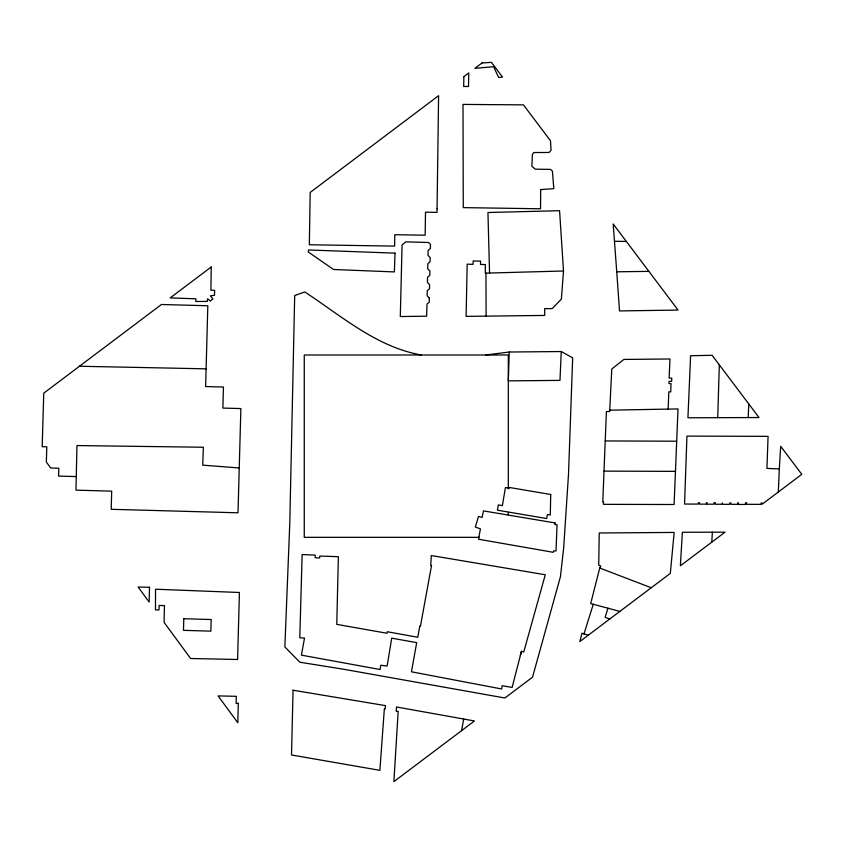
<?xml version="1.0" encoding="UTF-8"?>
<svg xmlns="http://www.w3.org/2000/svg" width="844" height="844" viewBox="0 0 844 844"><rect width="100%" height="100%" fill="white"/><g stroke="black" fill="none" stroke-linecap="round" stroke-linejoin="round"><path stroke-width="1.27" d="M76.34 476.575L58.595 476.09L58.827 468.22L50.703 467.998L46.357 462.069L46.779 446.782L42.2 446.719L43.761 393.156L161.447 304.494L207.824 305.76L205.619 386.541L223.449 387.037L222.879 408.074L240.878 408.57L238.008 512.793L111.208 509.301L111.703 491.145L75.96 490.153L76.962 445.558L203.383 447.246L202.718 465.149L239.242 467.966M717.738 417.674L719.32 364.861M509.27 352.022L508.32 380.855L559.983 380.391L561.249 351.547L509.27 352.022L485.859 354.997M668.163 409.097L678.017 408.929L674.103 504.512L603.481 504.332L603.481 501.98L602.774 501.969L606.403 411.555L609.663 411.513L611.773 369.007L623.906 359.428L669.988 358.985L669.123 378.059L671.782 378.165L671.655 381.361L669.07 381.277L668.976 383.566L671.033 383.651L670.716 391.869L668.828 391.785L668.163 409.097L609.727 410.173M778.326 492.01L779.318 468.926L766.922 468.399L768.082 436.348L686.942 436.105L684.547 504.037L698.304 504.09L698.294 502.813L699.518 502.802L699.518 504.132L706.344 504.153L706.344 502.729L707.061 502.75L707.061 504.195L713.982 504.206L714.003 502.718L715.311 502.729L715.311 504.258L722.306 504.258L722.306 502.982L722.823 504.311L729.659 504.343L729.659 503.003L730.988 502.982L730.988 504.332L737.793 504.332L737.793 502.802L738.384 502.802L738.373 504.438L745.474 504.459L745.484 502.781L746.634 502.781L746.624 504.322L761.077 504.353L761.109 503.013L762.195 503.013L762.195 504.174L801.8 474.328L780.689 446.307L779.318 468.926M748.185 417.569L759.009 417.537L712.136 355.313L690.603 355.725L687.934 417.78L748.185 417.569L748.776 403.949M711.787 542.143L712.368 532.205L725.017 532.184L680.38 565.807L682.374 532.269L712.368 532.205M563.518 270.998L561.365 299.114L552.229 308.598L544.686 308.63L544.696 315.434L466.11 316.373L467.175 264.183L473.094 264.32L473.157 260.965L480.574 261.113L480.5 264.457L485.342 264.552L485.332 273.139L563.518 270.998L559.572 210.705L487.948 212.509L489.552 273.002M461.562 730.661L463.683 719.035L474.444 720.955L393.884 781.649L398.178 711.334L396.258 711.397L396.511 706.977L463.683 719.035M588.268 635.205L581.991 633.243L579.817 641.567L670.326 573.382L674.166 532.437L599.24 532.986L598.723 565.185L600.865 566.092L599.715 568.033L590.694 603.597L619.865 611.404M520.368 655.503L521.434 651.336L523.744 652.022L545.277 574.764L431.305 555.542L430.756 565.501L431.548 565.491L420.449 626.121L419.816 626.016L417.769 637.283L387.291 631.734L387.016 633.264L336.767 624.36L338.37 556.671L319.76 556.069L319.644 557.989L315.223 557.694L315.245 555.141L302.131 554.529L299.789 637.758L304.505 638.096L301.403 655.134L380.148 669.535L380.771 665.23L387.122 666.011L391.721 638.148L416.704 642.632L411.429 671.792L501.663 688.978L502.127 685.708L512.129 687.427L521.434 651.336M583.953 634.034L593.279 604.241M607.975 608.186L605.106 617.365L609.779 619M616.742 271.8L619.517 310.919L678.059 310.075L613.187 223.976L616.742 271.8L648.888 271.367M479.36 537.333L304.262 537.333L304.262 354.997L508.32 354.997L508.32 488.803M605.232 440.937L676.635 441.212M604.009 471.121L675.358 471.363M614.485 241.268L626.354 241.458M79.473 366.243L206.105 368.839M421.283 354.997C376.456 346.947 341.651 316.099 304.758 291.94L294.693 295.569L289.787 523.322L284.861 646.937L299.852 662.224L342.917 669.123L504.912 697.999L532.522 677.194L560.416 576.79L563.665 548.125L568.508 474.254L572.675 357.867L561.249 351.547M599.715 568.033L651.262 587.74M485.954 273.108L486.112 316.12M508.32 512.413L508.32 515.03M540.677 189.562L540.54 208.774L463.261 207.624L462.997 104.413L523.459 104.867L550.467 140.726L551.069 150.264L549.054 152.479L533.862 152.532L532.406 154.42L531.889 166.352L535.37 169.18L550.457 169.391L552.409 171.11L553.822 188.676L540.677 189.562M437.065 208.732L437.034 212.382L425.503 212.192L425.144 235.191L394.792 234.727L394.623 246.11L309.347 244.76L310.181 192.443L438.595 95.688L437.065 208.732M429.311 298.027L429.269 302.015L427.001 304.051L426.621 316.194L400.299 316.553L402.071 245.003L405.764 241.859L428.425 242.492L430.461 244.359L430.387 248.484L428.108 250.531L427.992 255.405L430.176 257.599L430.092 261.703L427.824 263.824L427.718 268.983L429.912 270.892L429.775 275.45L427.549 277.222L427.454 282.455L429.596 284.607L429.501 288.796L427.286 290.631L427.169 295.833L429.311 298.027M211.232 266.989L210.894 290.188L214.65 290.357L214.46 295.316L210.356 295.843L212.888 298.871L210.314 301.108L207.666 298.755L207.213 301.413L195.84 301.498L195.903 298.797L170.203 297.9L211.232 266.989M463.873 76.646L463.683 86.489L468.494 86.499L468.789 72.953L463.873 76.646M550.721 494.489L550.288 515.04L547.397 514.524L546.712 518.554L497.411 510.187L498.308 504.912L502.37 505.619L505.44 487.547L509.291 488.212L509.407 487.484L550.721 494.489M164.453 605.581L164.084 622.376L190.617 658.499L237.586 659.502L239.422 592.488L155.549 589.217L155.465 609.895L158.978 609.969L159.083 605.475L164.453 605.581M293.058 690.223L291.507 754.979L379.884 770.34L384.337 708.992L385.096 709.097L385.497 705.626L293.058 690.223M149.515 587.266L149.135 602.025L138.121 587.023L149.515 587.266M238.303 703.295L237.808 722.759L218.09 695.91L236.32 696.321L236.088 703.506L238.303 703.295M183.802 618.726L183.464 630.331L210.842 631.164L211.19 619.528L183.802 618.726M395.024 253.126L394.37 271.926L333.538 269.489L308.303 252.018L308.482 249.972L395.024 253.126M555.057 522.932L554.993 524.63L557.061 524.736L556.017 550.974L553.653 550.889L553.263 552.303L478.474 539.211L480.436 528.924L475.362 527.004L478.506 516.391L482.019 517.477L483.475 510.894L555.057 522.932M482.029 62.973L474.908 68.332L493.634 66.739L498.646 77.479L502.518 77.078L491.419 62.35L482.029 62.973"/></g></svg>
